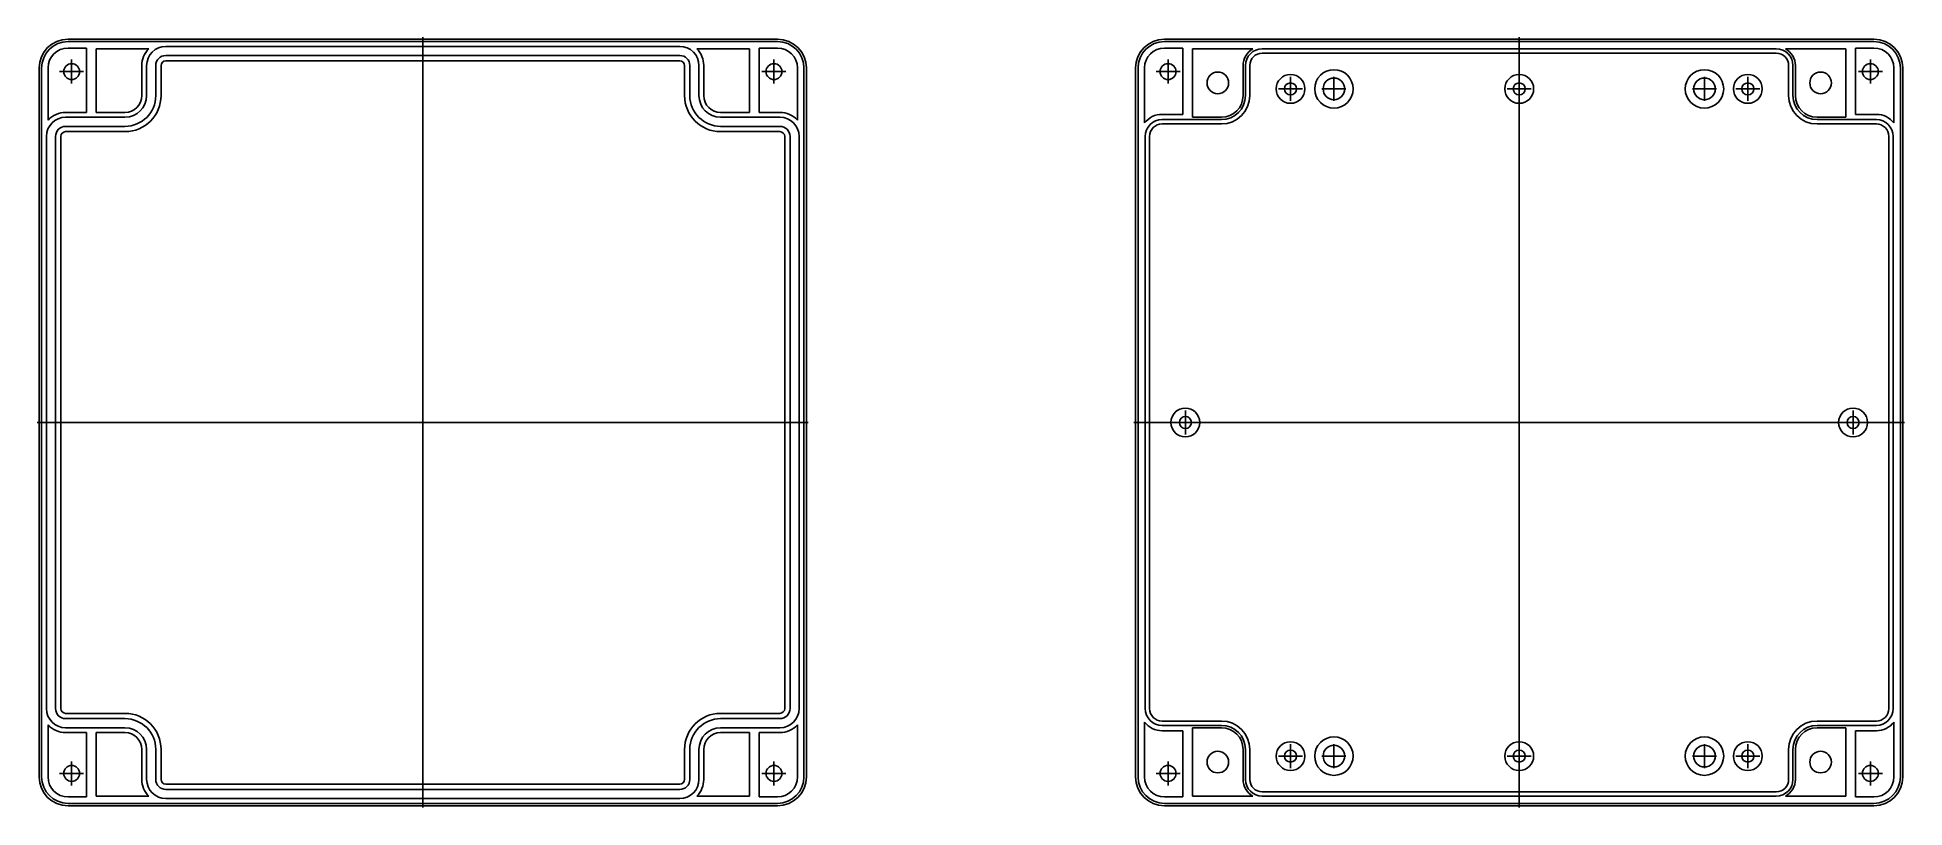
# Model space of a CAD drawing. Header units: millimetres. Extents: x 899 to 1287, y 387 to 547.
import ezdxf

# ---------------------------------------------------------------- set-up
doc = ezdxf.new("R2010")
doc.units = ezdxf.units.MM

msp = doc.modelspace()

# ---------------------------------------------------------------- linework, layer by layer
for p, q in [((904.89, 546.53), (1052.5, 546.53)), ((904.89, 546.03), (1052.5, 546.03)), ((904.89, 544.68), (908.74, 544.68)), ((908.74, 544.68), (908.74, 531.28)), ((910.74, 544.53), (921.67, 544.53)), ((910.74, 544.53), (910.74, 531.28)), ((925.24, 545.03), (1032.16, 545.03)), ((978.7, 386.53), (978.7, 546.92)), ((1035.73, 544.53), (1046.66, 544.53)), ((1046.66, 544.53), (1046.66, 531.28)), ((1048.66, 544.68), (1048.66, 531.28)), ((1048.66, 544.68), (1052.5, 544.68)), ((1133.01, 546.53), (1280.62, 546.53)), ((1133.01, 546.03), (1280.62, 546.03)), ((1133.01, 544.68), (1136.86, 544.68)), ((1136.86, 544.68), (1136.86, 530.88)), ((1138.86, 544.53), (1151.42, 544.53)), ((1138.86, 544.53), (1138.86, 530.28)), ((1153.36, 544.53), (1260.28, 544.53)), ((1153.36, 544.53), (1260.28, 544.53)), ((1206.82, 386.53), (1206.82, 546.92)), ((1262.21, 544.53), (1274.78, 544.53)), ((1274.78, 544.53), (1274.78, 530.28)), ((1276.78, 544.68), (1276.78, 530.88)), ((1276.78, 544.68), (1280.62, 544.68)), ((898.89, 540.53), (898.89, 392.92)), ((899.39, 540.53), (899.39, 392.92)), ((900.74, 540.53), (900.74, 529.7)), ((905.64, 537.28), (905.64, 542.28)), ((920.24, 541.03), (920.24, 534.78)), ((921.24, 541.03), (921.24, 534.78)), ((923.14, 541.03), (923.14, 534.78)), ((924.24, 541.03), (924.24, 534.78)), ((925.24, 543.13), (1032.16, 543.13)), ((925.24, 542.03), (1032.16, 542.03)), ((1033.16, 541.03), (1033.16, 534.78)), ((1034.26, 541.03), (1034.26, 534.78)), ((1036.16, 541.03), (1036.16, 534.78)), ((1037.16, 541.03), (1037.16, 534.78)), ((1051.76, 537.28), (1051.76, 542.28)), ((1056.65, 540.53), (1056.65, 529.7)), ((1058, 540.53), (1058, 392.92)), ((1058.5, 540.53), (1058.5, 466.72)), ((1127.01, 540.53), (1127.01, 392.92)), ((1127.51, 540.53), (1127.51, 392.92)), ((1128.86, 540.53), (1128.86, 529.08)), ((1133.76, 537.28), (1133.76, 542.28)), ((1149.36, 541.03), (1149.36, 534.78)), ((1149.86, 541.03), (1149.86, 534.78)), ((1150.76, 541.03), (1150.76, 534.78)), ((1153.36, 543.63), (1260.28, 543.63)), ((1262.88, 541.03), (1262.88, 534.78)), ((1263.78, 541.03), (1263.78, 534.78)), ((1264.28, 541.03), (1264.28, 534.78)), ((1279.88, 537.28), (1279.88, 542.28)), ((1284.77, 540.53), (1284.77, 529.08)), ((1286.12, 540.53), (1286.12, 392.92)), ((1286.62, 540.53), (1286.62, 466.72)), ((903.14, 539.78), (908.14, 539.78)), ((1049.26, 539.78), (1054.26, 539.78)), ((1131.26, 539.78), (1136.26, 539.78)), ((1156.74, 536.18), (1161.74, 536.18)), ((1159.24, 533.68), (1159.24, 538.68)), ((1165.77, 536.18), (1170.77, 536.18)), ((1168.27, 533.68), (1168.27, 538.68)), ((1204.32, 536.18), (1209.32, 536.18)), ((1206.82, 533.68), (1206.82, 538.68)), ((1242.86, 536.18), (1247.86, 536.18)), ((1245.36, 533.68), (1245.36, 538.68)), ((1251.89, 536.18), (1256.89, 536.18)), ((1254.39, 533.68), (1254.39, 538.68)), ((1277.38, 539.78), (1282.38, 539.78)), ((908.74, 531.28), (904.39, 531.28)), ((916.74, 530.28), (904.39, 530.28)), ((916.74, 528.38), (904.39, 528.38)), ((916.74, 531.28), (910.74, 531.28)), ((1046.66, 531.28), (1040.66, 531.28)), ((1053, 530.28), (1040.66, 530.28)), ((1053, 528.38), (1040.66, 528.38)), ((1053, 531.28), (1048.66, 531.28)), ((1136.86, 530.88), (1132.51, 530.88)), ((1144.86, 529.78), (1132.51, 529.78)), ((1144.86, 528.88), (1132.51, 528.88)), ((1144.86, 530.28), (1138.86, 530.28)), ((1274.78, 530.28), (1268.78, 530.28)), ((1281.12, 529.78), (1268.78, 529.78)), ((1281.12, 528.88), (1268.78, 528.88)), ((1281.12, 530.88), (1276.78, 530.88)), ((900.39, 526.28), (900.39, 407.16)), ((902.29, 526.28), (902.29, 407.16)), ((903.39, 526.28), (903.39, 407.16)), ((916.74, 527.28), (904.39, 527.28)), ((1053, 527.28), (1040.66, 527.28)), ((1054, 526.28), (1054, 407.16)), ((1055.1, 526.28), (1055.1, 407.16)), ((1057, 526.28), (1057, 407.16)), ((1129.01, 526.28), (1129.01, 407.16)), ((1129.01, 526.28), (1129.01, 407.16)), ((1129.91, 526.28), (1129.91, 407.16)), ((1283.72, 526.28), (1283.72, 407.16)), ((1284.62, 526.28), (1284.62, 407.16)), ((1284.62, 526.28), (1284.62, 407.16)), ((898.5, 466.72), (1058.89, 466.72)), ((1058.5, 466.72), (1058.5, 392.92)), ((1126.62, 466.72), (1287.01, 466.72)), ((1134.86, 466.72), (1139.86, 466.72)), ((1137.36, 464.22), (1137.36, 469.22)), ((1273.78, 466.72), (1278.78, 466.72)), ((1276.28, 464.22), (1276.28, 469.22)), ((1286.62, 466.72), (1286.62, 392.92)), ((904.39, 406.16), (916.74, 406.16)), ((904.39, 405.06), (916.74, 405.06)), ((1040.66, 406.16), (1053, 406.16)), ((1040.66, 405.06), (1053, 405.06)), ((1128.86, 404.36), (1128.86, 392.92)), ((1132.51, 404.56), (1144.86, 404.56)), ((1268.78, 404.56), (1281.12, 404.56)), ((1284.77, 404.36), (1284.77, 392.92)), ((900.74, 403.74), (900.74, 392.92)), ((904.39, 403.16), (916.74, 403.16)), ((904.39, 402.16), (908.74, 402.16)), ((908.74, 402.16), (908.74, 388.77)), ((910.74, 402.16), (910.74, 388.92)), ((910.74, 402.16), (916.74, 402.16)), ((1040.66, 403.16), (1053, 403.16)), ((1040.66, 402.16), (1046.66, 402.16)), ((1046.66, 402.16), (1046.66, 388.92)), ((1048.66, 402.16), (1048.66, 388.77)), ((1048.66, 402.16), (1053, 402.16)), ((1056.65, 403.74), (1056.65, 392.92)), ((1132.51, 403.66), (1144.86, 403.66)), ((1132.51, 402.56), (1136.86, 402.56)), ((1136.86, 402.56), (1136.86, 388.77)), ((1138.86, 403.16), (1144.86, 403.16)), ((1138.86, 403.16), (1138.86, 388.92)), ((1268.78, 403.66), (1281.12, 403.66)), ((1268.78, 403.16), (1274.78, 403.16)), ((1274.78, 403.16), (1274.78, 388.92)), ((1276.78, 402.56), (1276.78, 388.77)), ((1276.78, 402.56), (1281.12, 402.56)), ((920.24, 398.66), (920.24, 392.42)), ((921.24, 398.66), (921.24, 392.42)), ((923.14, 398.66), (923.14, 392.42)), ((924.24, 398.66), (924.24, 392.42)), ((1033.16, 398.66), (1033.16, 392.42)), ((1034.26, 398.66), (1034.26, 392.42)), ((1036.16, 398.66), (1036.16, 392.42)), ((1037.16, 398.66), (1037.16, 392.42)), ((1149.36, 398.66), (1149.36, 392.42)), ((1149.86, 398.66), (1149.86, 392.42)), ((1150.76, 398.66), (1150.76, 392.42)), ((1156.74, 397.26), (1161.74, 397.26)), ((1159.24, 394.76), (1159.24, 399.76)), ((1165.77, 397.26), (1170.77, 397.26)), ((1168.27, 394.76), (1168.27, 399.76)), ((1204.32, 397.26), (1209.32, 397.26)), ((1206.82, 394.76), (1206.82, 399.76)), ((1242.86, 397.26), (1247.86, 397.26)), ((1245.36, 394.76), (1245.36, 399.76)), ((1251.89, 397.26), (1256.89, 397.26)), ((1254.39, 394.76), (1254.39, 399.76)), ((1262.88, 398.66), (1262.88, 392.42)), ((1263.78, 398.66), (1263.78, 392.42)), ((1264.28, 398.66), (1264.28, 392.42)), ((903.14, 393.66), (908.14, 393.66)), ((905.64, 391.16), (905.64, 396.16)), ((1049.26, 393.66), (1054.26, 393.66)), ((1051.76, 391.16), (1051.76, 396.16)), ((1131.26, 393.66), (1136.26, 393.66)), ((1133.76, 391.16), (1133.76, 396.16)), ((1277.38, 393.66), (1282.38, 393.66)), ((1279.88, 391.16), (1279.88, 396.16)), ((908.74, 388.77), (904.89, 388.77)), ((908.74, 388.77), (904.89, 388.77)), ((921.67, 388.92), (910.74, 388.92)), ((1032.16, 391.42), (925.24, 391.42)), ((1032.16, 390.32), (925.24, 390.32)), ((1046.66, 388.92), (1035.73, 388.92)), ((1052.5, 388.77), (1048.66, 388.77)), ((1136.86, 388.77), (1133.01, 388.77)), ((1136.86, 388.77), (1133.01, 388.77)), ((1151.42, 388.92), (1138.86, 388.92)), ((1260.28, 389.82), (1153.36, 389.82)), ((1260.28, 388.92), (1153.36, 388.92)), ((1260.28, 388.92), (1153.36, 388.92)), ((1274.78, 388.92), (1262.21, 388.92)), ((1280.62, 388.77), (1276.78, 388.77)), ((1052.5, 387.42), (904.89, 387.42)), ((1052.5, 386.92), (904.89, 386.92)), ((1032.16, 388.42), (925.24, 388.42)), ((1280.62, 387.42), (1133.01, 387.42)), ((1280.62, 386.92), (1133.01, 386.92))]:
    msp.add_line(p, q)
for centre, radius in [((905.64, 539.78), 1.65), ((1051.76, 539.78), 1.65), ((1133.76, 539.78), 1.65), ((1168.27, 536.18), 4), ((1245.36, 536.18), 4), ((1279.88, 539.78), 1.65), ((1144.11, 537.43), 2.25), ((1159.24, 536.18), 3), ((1159.24, 536.18), 1.25), ((1168.27, 536.18), 2.25), ((1206.82, 536.18), 3), ((1206.82, 536.18), 1.25), ((1245.36, 536.18), 2.25), ((1254.39, 536.18), 3), ((1254.39, 536.18), 1.25), ((1269.53, 537.43), 2.25), ((1137.36, 466.72), 3), ((1137.36, 466.72), 1.25), ((1276.28, 466.72), 3), ((1276.28, 466.72), 1.25), ((1159.24, 397.26), 3), ((1168.27, 397.26), 4), ((1206.82, 397.26), 3), ((1245.36, 397.26), 4), ((1254.39, 397.26), 3), ((1144.11, 396.02), 2.25), ((1159.24, 397.26), 1.25), ((1168.27, 397.26), 2.25), ((1206.82, 397.26), 1.25), ((1245.36, 397.26), 2.25), ((1254.39, 397.26), 1.25), ((1269.53, 396.02), 2.25), ((905.64, 393.66), 1.65), ((1051.76, 393.66), 1.65), ((1133.76, 393.66), 1.65), ((1279.88, 393.66), 1.65)]:
    msp.add_circle(centre, radius)
for centre, radius, start, end in [((904.89, 540.53), 6, 90, 180), ((904.89, 540.53), 5.5, 90, 180), ((904.89, 540.53), 4.15, 90, 180), ((925.24, 541.03), 5, 135.573, 180), ((925.24, 541.03), 4, 90, 180), ((1032.16, 541.03), 4, 0, 90), ((1032.16, 541.03), 5, 0, 44.427), ((1052.5, 540.53), 6, 360, 90), ((1052.5, 540.53), 5.5, 360, 90), ((1052.5, 540.53), 4.15, 360, 90), ((1133.01, 540.53), 6, 90, 180), ((1133.01, 540.53), 5.5, 90, 180), ((1133.01, 540.53), 4.15, 90, 180), ((1153.36, 541.03), 4, 118.955, 180), ((1153.36, 541.03), 3.5, 90, 180), ((1260.28, 541.03), 3.5, 0, 90), ((1260.28, 541.03), 4, 0, 61.045), ((1280.62, 540.53), 6, 360, 90), ((1280.62, 540.53), 5.5, 360, 90), ((1280.62, 540.53), 4.15, 360, 90), ((925.24, 541.03), 2.1, 90, 180), ((925.24, 541.03), 1, 90, 180), ((1032.16, 541.03), 2.1, 0, 90), ((1032.16, 541.03), 1, 0, 90), ((1153.36, 541.03), 2.6, 90, 180), ((1260.28, 541.03), 2.6, 0, 90), ((916.74, 534.78), 6.4, 270, 0), ((916.74, 534.78), 4.5, 270, 0), ((916.74, 534.78), 7.5, 270, 0), ((916.74, 534.78), 3.5, 270, 0), ((1040.66, 534.78), 7.5, 180, 270), ((1040.66, 534.78), 6.4, 180, 270), ((1040.66, 534.78), 4.5, 180, 270), ((1040.66, 534.78), 3.5, 180, 270), ((1144.86, 534.78), 5, 270, 0), ((1144.86, 534.78), 5.9, 270, 0), ((1144.86, 534.78), 4.5, 270, 0), ((1268.78, 534.78), 5.9, 180, 270), ((1268.78, 534.78), 5, 180, 270), ((1268.78, 534.78), 4.5, 180, 270), ((904.39, 526.28), 4, 90, 180), ((904.39, 526.28), 5, 90, 136.8864), ((904.39, 526.28), 2.1, 90, 180), ((1053, 526.28), 5, 43.1136, 90), ((1053, 526.28), 4, 0, 90), ((1053, 526.28), 2.1, 0, 90), ((1132.51, 526.28), 4.6, 90, 142.5118), ((1132.51, 526.28), 3.5, 90, 180), ((1132.51, 526.28), 2.6, 90, 180), ((1281.12, 526.28), 4.6, 37.4882, 90), ((1281.12, 526.28), 3.5, 0, 90), ((1281.12, 526.28), 2.6, 0, 90), ((904.39, 526.28), 1, 90, 180), ((1053, 526.28), 1, 0, 90), ((904.39, 407.16), 4, 180, 270), ((904.39, 407.16), 2.1, 180, 270), ((904.39, 407.16), 1, 180, 270), ((916.74, 398.66), 7.5, 0, 90), ((916.74, 398.66), 6.4, 0, 90), ((1040.66, 398.66), 7.5, 90, 180), ((1040.66, 398.66), 6.4, 90, 180), ((1053, 407.16), 4, 270, 0), ((1053, 407.16), 2.1, 270, 0), ((1053, 407.16), 1, 270, 0), ((1132.51, 407.16), 4.6, 217.4882, 270), ((1132.51, 407.16), 3.5, 180, 270), ((1132.51, 407.16), 2.6, 180, 270), ((1144.86, 398.66), 5.9, 0, 90), ((1268.78, 398.66), 5.9, 90, 180), ((1281.12, 407.16), 3.5, 270, 0), ((1281.12, 407.16), 2.6, 270, 0), ((1281.12, 407.16), 4.6, 270, 322.5118), ((904.39, 407.16), 5, 223.1136, 270), ((916.74, 398.66), 4.5, 0, 90), ((916.74, 398.66), 3.5, 0, 90), ((1040.66, 398.66), 4.5, 90, 180), ((1040.66, 398.66), 3.5, 90, 180), ((1053, 407.16), 5, 270, 316.8864), ((1144.86, 398.66), 5, 0, 90), ((1144.86, 398.66), 4.5, 0, 90), ((1268.78, 398.66), 5, 90, 180), ((1268.78, 398.66), 4.5, 90, 180), ((904.89, 392.92), 6, 180, 270), ((904.89, 392.92), 5.5, 180, 270), ((904.89, 392.92), 4.15, 180, 270), ((925.24, 392.42), 5, 180, 224.427), ((925.24, 392.42), 4, 180, 270), ((925.24, 392.42), 2.1, 180, 270), ((925.24, 392.42), 1, 180, 270), ((1032.16, 392.42), 4, 270, 0), ((1032.16, 392.42), 2.1, 270, 0), ((1032.16, 392.42), 1, 270, 0), ((1032.16, 392.42), 5, 315.573, 0), ((1052.5, 392.92), 6, 270, 0), ((1052.5, 392.92), 5.5, 270, 0), ((1052.5, 392.92), 4.15, 270, 360), ((1133.01, 392.92), 6, 180, 270), ((1133.01, 392.92), 5.5, 180, 270), ((1133.01, 392.92), 4.15, 180, 270), ((1153.36, 392.42), 4, 180, 241.045), ((1153.36, 392.42), 3.5, 180, 270), ((1153.36, 392.42), 2.6, 180, 270), ((1260.28, 392.42), 3.5, 270, 0), ((1260.28, 392.42), 2.6, 270, 0), ((1260.28, 392.42), 4, 298.955, 0), ((1280.62, 392.92), 6, 270, 0), ((1280.62, 392.92), 5.5, 270, 0), ((1280.62, 392.92), 4.15, 270, 360)]:
    msp.add_arc(centre, radius, start, end)

doc.saveas('drawing.dxf')
